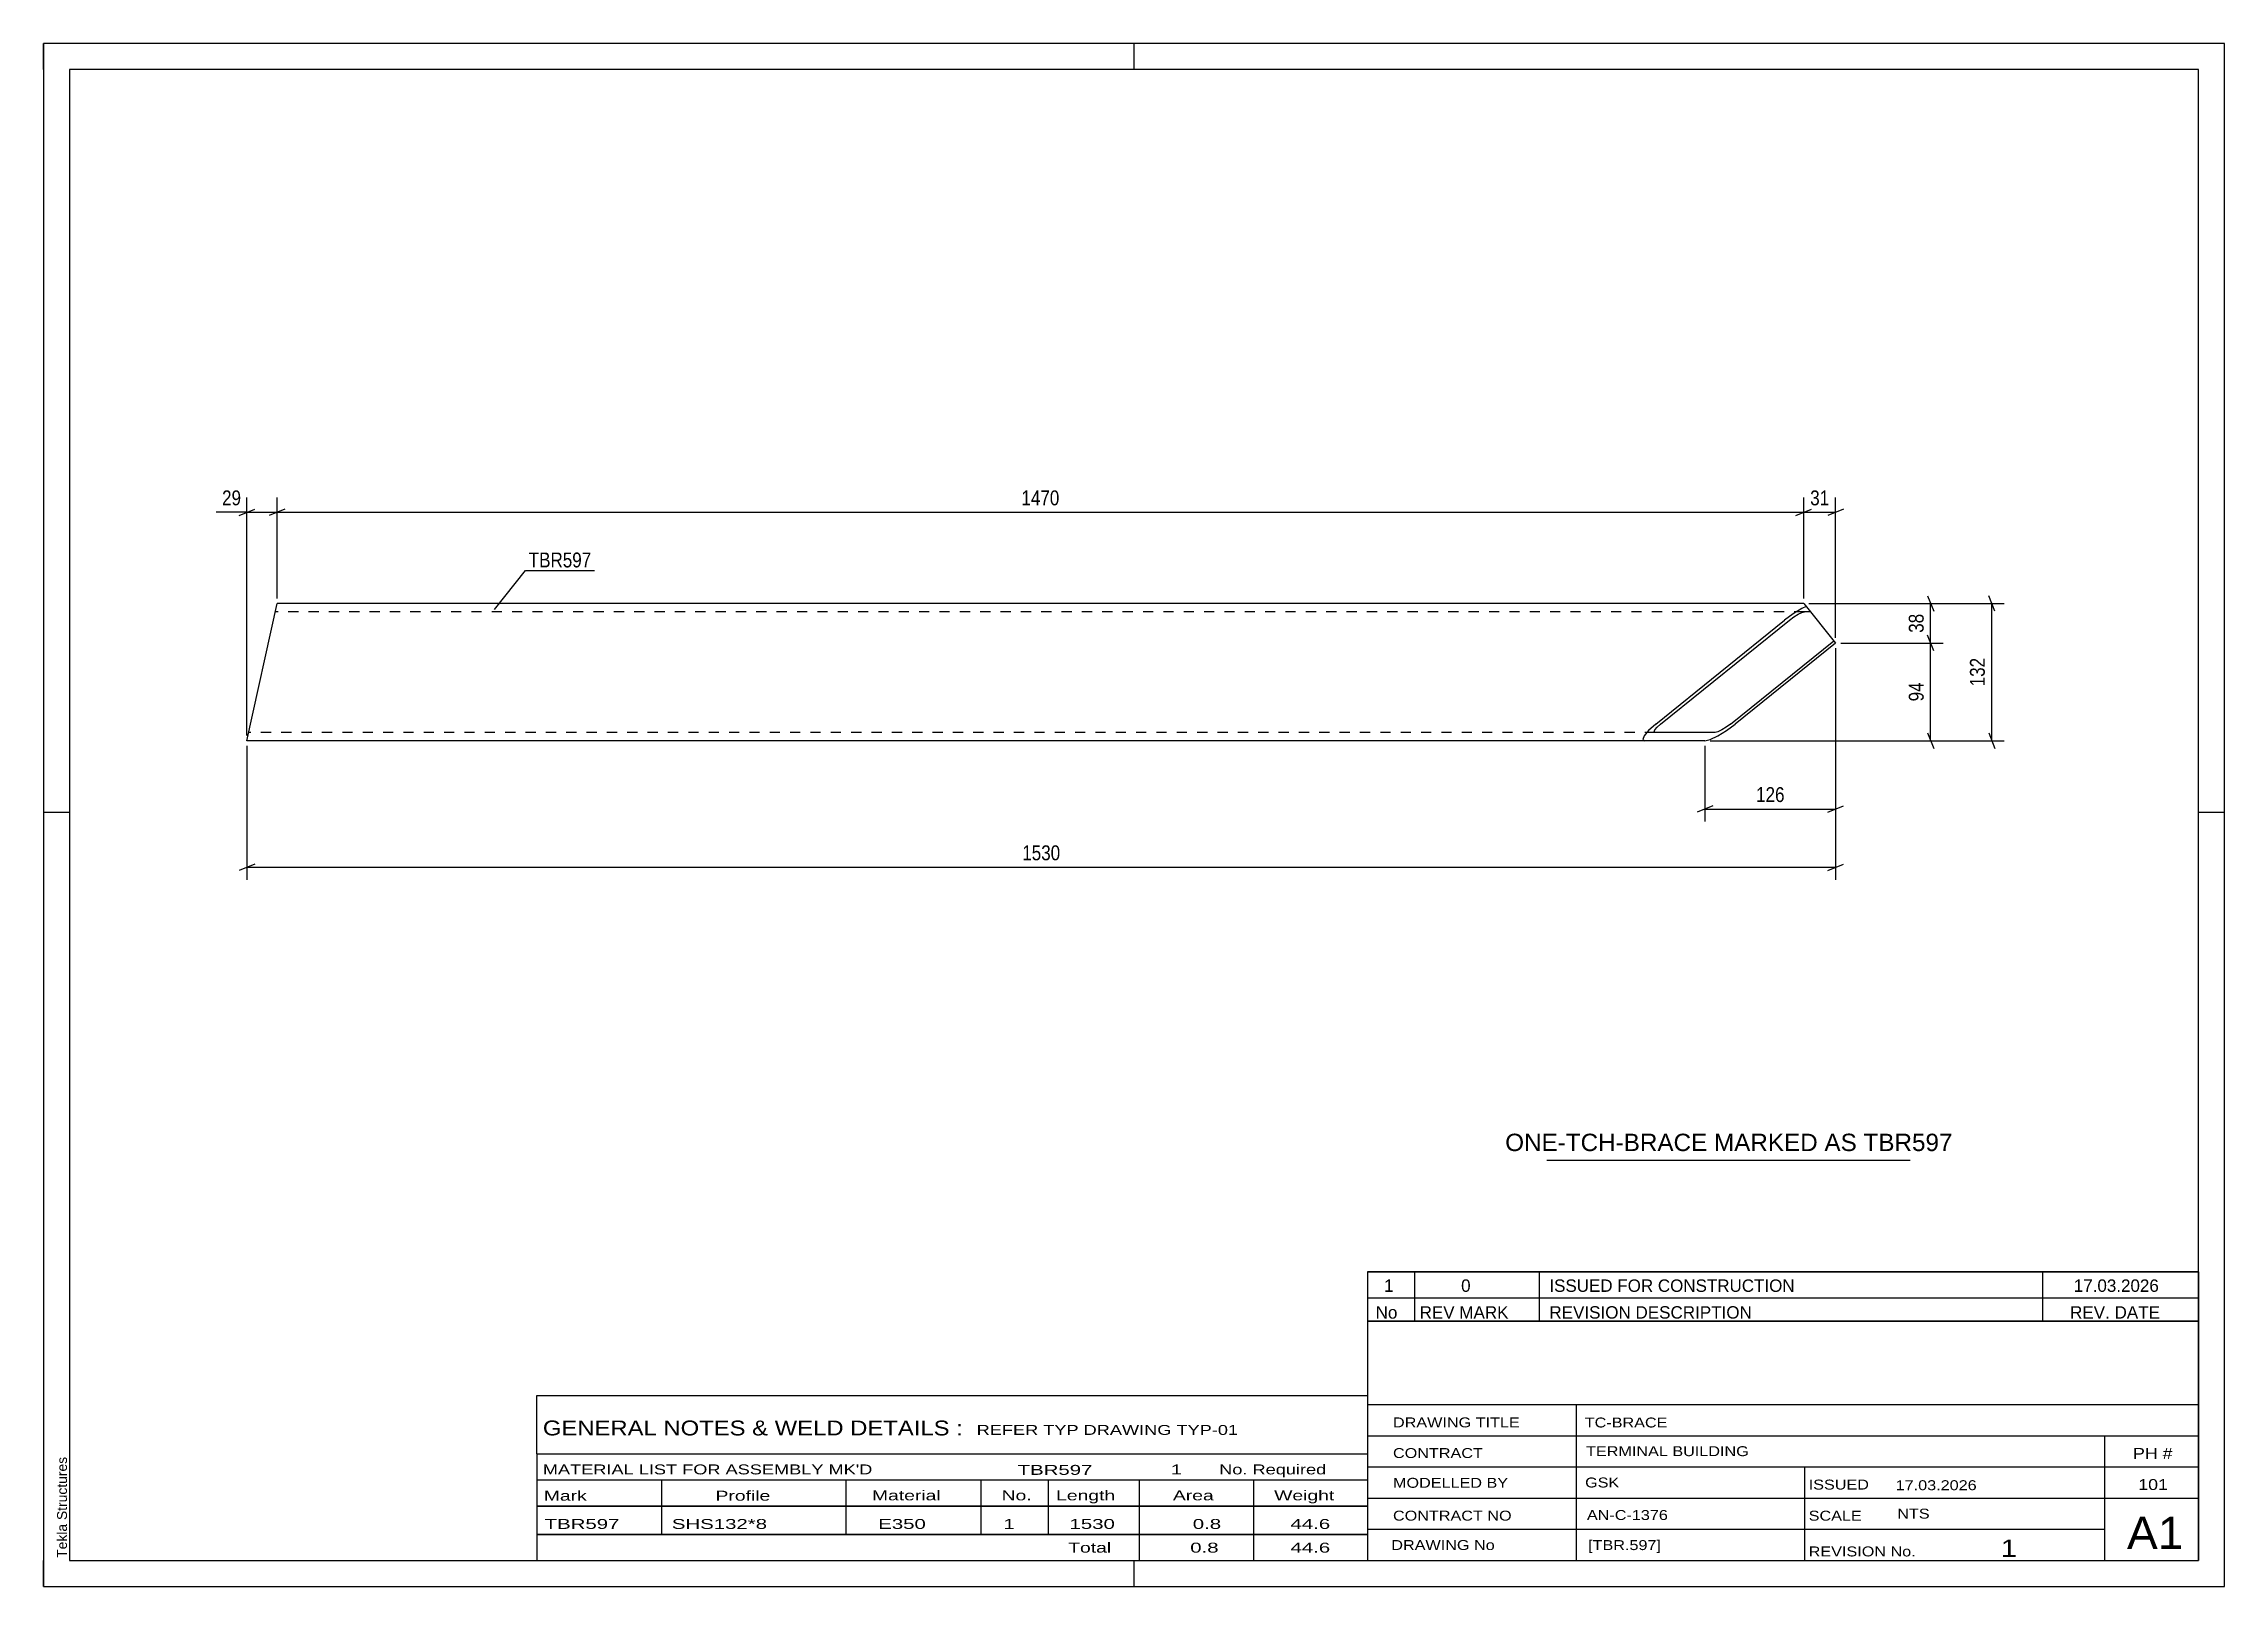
# Model space of a CAD drawing. Header units: millimetres. Extents: x 0 to 420, y 0 to 297.
import ezdxf

# ---------------------------------------------------------------- set-up
doc = ezdxf.new("R2010")
doc.units = ezdxf.units.MM
doc.linetypes.add('DXK_LINE_DOT2', pattern=[3.9198, 1.9599, -1.9599])
doc.styles.add('Arial', font='ARIAL.TTF', dxfattribs={"height": 0.2})
doc.styles.add('Arial Narrow', font='ARIALN.TTF', dxfattribs={"height": 0.2})

# ---------------------------------------------------------------- blocks, each defined once
blk = doc.blocks.new('Unknown-585400449-1162')
at = {"color": 5, "linetype": 'Continuous'}
for p, q in [((420, 297), (0, 297)), ((0, 297), (0, 0)), ((0, 292), (0, 297)), ((210, 292), (210, 297)), ((420, 0), (420, 297)), ((415, 292), (5, 292)), ((5, 292), (5, 5)), ((415, 5), (415, 292)), ((5, 149), (0, 149)), ((420, 149), (415, 149)), ((0, 0), (0, 5)), ((5, 5), (415, 5)), ((210, 0), (210, 5)), ((0, 0), (420, 0))]:
    blk.add_line(p, q, dxfattribs=at)
at = {"color": 174, "linetype": 'Continuous', "style": 'Arial'}
blk.add_text('Tekla Structures', height=1.9102, rotation=90, dxfattribs=at).set_placement((4.5, 5.5))
blk = doc.blocks.new('Part-585400449-1558 - 1554')
at = {"color": 2, "linetype": 'Continuous'}
for p, q in [((39.15, 162.81), (44.97, 189.21)), ((338.99, 189.21), (44.97, 189.21)), ((338.99, 189.21), (345.13, 181.6)), ((310.49, 166.01), (335.29, 186.01)), ((311.42, 166.01), (336.22, 186.01)), ((336.95, 187.24), (335.29, 186.01)), ((336.22, 186.01), (337.05, 186.63)), ((338.64, 188.28), (336.95, 187.24)), ((337.05, 186.63), (337.89, 187.15)), ((337.89, 187.15), (338.62, 187.49)), ((338.62, 187.49), (339.13, 187.61)), ((339.44, 188.66), (338.64, 188.28)), ((340.28, 187.61), (339.13, 187.61)), ((324.87, 166.01), (344.76, 182.06)), ((345.13, 181.6), (325.8, 166.01)), ((309.11, 164.79), (308.23, 163.75)), ((310.49, 166.01), (309.11, 164.79)), ((310.16, 164.54), (310.29, 164.88)), ((310.36, 164.41), (310.16, 164.54)), ((310.29, 164.88), (310.73, 165.4)), ((321.96, 164.41), (310.36, 164.41)), ((310.73, 165.4), (311.42, 166.01)), ((322.46, 164.54), (321.96, 164.41)), ((322.45, 163.75), (324.14, 164.79)), ((323.2, 164.88), (322.46, 164.54)), ((324.04, 165.4), (323.2, 164.88)), ((324.87, 166.01), (324.04, 165.4)), ((324.14, 164.79), (325.8, 166.01)), ((308.38, 162.81), (39.15, 162.81)), ((308.23, 163.75), (307.97, 163.06)), ((307.97, 163.06), (308.38, 162.81)), ((319.97, 162.81), (308.38, 162.81)), ((319.97, 162.81), (320.99, 163.06)), ((320.99, 163.06), (322.45, 163.75))]:
    blk.add_line(p, q, dxfattribs=at)
at = {"color": 7, "linetype": 'DXK_LINE_DOT2'}
for p, q in [((339.13, 187.61), (44.62, 187.61)), ((39.5, 164.41), (39.53, 164.54)), ((310.36, 164.41), (39.5, 164.41))]:
    blk.add_line(p, q, dxfattribs=at)
blk = doc.blocks.new('StraightDimension-585400449-1785 - 1554')
at = {"color": 7, "linetype": 'Continuous'}
for p, q in [((339.99, 189.21), (365.83, 189.21)), ((362.83, 190.71), (364.03, 187.71)), ((363.43, 181.6), (363.43, 189.21)), ((346.13, 181.6), (365.83, 181.6)), ((364.03, 180.1), (362.83, 183.1))]:
    blk.add_line(p, q, dxfattribs=at)
at = {"color": 0}
blk.add_wipeout([(362.68, 187.84), (358.48, 187.84), (358.48, 182.98), (362.68, 182.98)], dxfattribs=at)
at = {"color": 3, "style": 'Arial Narrow'}
blk.add_text('38', height=2.863, rotation=90.0002, dxfattribs=at).set_placement((362.08, 183.58))
blk = doc.blocks.new('StraightDimension-585400449-1595 - 1554')
at = {"color": 7, "linetype": 'Continuous'}
for p, q in [((345.13, 180.6), (345.13, 136.04)), ((39.15, 161.81), (39.15, 136.04)), ((40.65, 139.04), (37.65, 137.84)), ((343.63, 137.84), (346.63, 139.04)), ((39.15, 138.44), (345.13, 138.44))]:
    blk.add_line(p, q, dxfattribs=at)
at = {"color": 0}
blk.add_wipeout([(196.39, 139.19), (196.39, 143.39), (187.88, 143.39), (187.88, 139.19)], dxfattribs=at)
at = {"color": 3, "style": 'Arial Narrow'}
blk.add_text('1530', height=2.863, dxfattribs=at).set_placement((188.48, 139.79))
blk = doc.blocks.new('StraightDimension-585400449-1786 - 1554')
at = {"color": 7, "linetype": 'Continuous'}
for p, q in [((346.13, 181.6), (365.83, 181.6)), ((364.03, 180.1), (362.83, 183.1)), ((363.43, 162.81), (363.43, 181.6)), ((362.83, 164.31), (364.03, 161.31)), ((320.97, 162.81), (365.83, 162.81))]:
    blk.add_line(p, q, dxfattribs=at)
at = {"color": 0}
blk.add_wipeout([(362.68, 174.64), (358.48, 174.64), (358.48, 169.78), (362.68, 169.78)], dxfattribs=at)
at = {"color": 3, "style": 'Arial Narrow'}
blk.add_text('94', height=2.863, rotation=90.0002, dxfattribs=at).set_placement((362.08, 170.38))
blk = doc.blocks.new('StraightDimension-585400449-1811 - 1554')
at = {"color": 7, "linetype": 'Continuous'}
for p, q in [((339.99, 189.21), (377.61, 189.21)), ((375.81, 187.71), (374.61, 190.71)), ((375.21, 162.81), (375.21, 189.21)), ((374.61, 164.31), (375.81, 161.31)), ((320.97, 162.81), (377.61, 162.81))]:
    blk.add_line(p, q, dxfattribs=at)
at = {"color": 0}
blk.add_wipeout([(374.46, 179.36), (370.26, 179.36), (370.26, 172.67), (374.46, 172.67)], dxfattribs=at)
at = {"color": 3, "style": 'Arial Narrow'}
blk.add_text('132', height=2.863, rotation=90.0002, dxfattribs=at).set_placement((373.86, 173.27))
blk = doc.blocks.new('StraightDimension-585400449-1882 - 1554')
at = {"color": 7, "linetype": 'Continuous'}
for p, q in [((337.49, 206.17), (340.49, 207.37)), ((338.99, 190.21), (338.99, 209.62)), ((338.99, 206.77), (345.13, 206.77)), ((346.63, 207.37), (343.63, 206.17)), ((345.13, 182.6), (345.13, 209.62))]:
    blk.add_line(p, q, dxfattribs=at)
at = {"color": 0}
blk.add_wipeout([(344.49, 207.52), (344.49, 211.72), (339.63, 211.72), (339.63, 207.52)], dxfattribs=at)
at = {"color": 3, "style": 'Arial Narrow'}
blk.add_text('31', height=2.863, dxfattribs=at).set_placement((340.23, 208.12))
blk = doc.blocks.new('StraightDimension-585400449-1883 - 1554')
at = {"color": 7, "linetype": 'Continuous'}
for p, q in [((46.47, 207.37), (43.47, 206.17)), ((44.97, 190.21), (44.97, 209.62)), ((44.97, 206.77), (338.99, 206.77)), ((337.49, 206.17), (340.49, 207.37)), ((338.99, 190.21), (338.99, 209.62))]:
    blk.add_line(p, q, dxfattribs=at)
at = {"color": 0}
blk.add_wipeout([(196.24, 207.52), (196.24, 211.72), (187.72, 211.72), (187.72, 207.52)], dxfattribs=at)
at = {"color": 3, "style": 'Arial Narrow'}
blk.add_text('1470', height=2.863, dxfattribs=at).set_placement((188.32, 208.12))
blk = doc.blocks.new('StraightDimension-585400449-1884 - 1554')
at = {"color": 7, "linetype": 'Continuous'}
for p, q in [((37.65, 206.17), (40.65, 207.37)), ((39.15, 163.81), (39.15, 209.62)), ((39.15, 206.77), (44.97, 206.77)), ((46.47, 207.37), (43.47, 206.17)), ((44.97, 190.21), (44.97, 209.62))]:
    blk.add_line(p, q, dxfattribs=at)
at = {"color": 0}
blk.add_wipeout([(38.62, 207.52), (38.62, 211.72), (33.77, 211.72), (33.77, 207.52)], dxfattribs=at)
at = {"color": 7, "linetype": 'Continuous'}
blk.add_line((39.15, 206.77), (33.24, 206.77), dxfattribs=at)
blk.add_line((39.15, 206.77), (33.24, 206.77), dxfattribs=at)
at = {"color": 3, "style": 'Arial Narrow'}
blk.add_text('29', height=2.863, dxfattribs=at).set_placement((34.37, 208.12))
blk = doc.blocks.new('StraightDimension-585400449-1938 - 1554')
at = {"color": 7, "linetype": 'Continuous'}
for p, q in [((345.13, 180.6), (345.13, 147.25)), ((319.97, 161.81), (319.97, 147.25)), ((321.47, 150.25), (318.47, 149.05)), ((319.97, 149.65), (345.13, 149.65)), ((343.63, 149.05), (346.63, 150.25))]:
    blk.add_line(p, q, dxfattribs=at)
at = {"color": 0}
blk.add_wipeout([(335.89, 150.4), (335.89, 154.6), (329.21, 154.6), (329.21, 150.4)], dxfattribs=at)
at = {"color": 3, "style": 'Arial Narrow'}
blk.add_text('126', height=2.863, dxfattribs=at).set_placement((329.81, 151))
blk = doc.blocks.new('Unknown-585400449-1983')
at = {"color": 7, "linetype": 'Continuous'}
blk.add_line((289.5, 82.05), (359.5, 82.05), dxfattribs=at)
at = {"color": 7, "style": 'Arial'}
blk.add_text('ONE-TCH-BRACE MARKED AS TBR597', height=3.3428, dxfattribs=at).set_placement((281.49, 83.8))
blk = doc.blocks.new('Unknown-585400449-1980')
at = {"color": 7, "linetype": 'Continuous'}
for p, q in [((255, 51.05), (255, 5)), ((255, 51.05), (415, 51.05)), ((415, 51), (415, 5)), ((255, 35), (415, 35)), ((295.14, 35), (295.14, 5)), ((255, 29), (415, 29)), ((397, 5.05), (397, 29.05)), ((255, 23), (415, 23)), ((339.14, 23), (339.14, 5)), ((255, 17), (415, 17)), ((255, 11), (397, 11)), ((255, 5), (415, 5))]:
    blk.add_line(p, q, dxfattribs=at)
at = {"color": 7, "style": 'Arial Narrow'}
for s, height, width, p in [('DRAWING TITLE', 1.9089, 1.425378, (259.88, 30.61)), ('TC-BRACE', 1.909, 1.425378, (296.81, 30.59)), ('CONTRACT', 1.909, 1.425378, (259.88, 24.71)), ('TERMINAL BUILDING', 1.9089, 1.425378, (297.06, 25.07)), ('MODELLED BY', 1.9089, 1.425378, (259.88, 18.98)), ('GSK', 1.909, 1.425378, (296.88, 19.04)), ('ISSUED', 1.909, 1.425378, (339.94, 18.64)), ('17.03.2026', 1.909, 1.425378, (356.69, 18.52)), ('CONTRACT NO', 1.9089, 1.425378, (259.88, 12.66)), ('AN-C-1376', 1.909, 1.425378, (297.23, 12.78)), ('SCALE', 1.909, 1.425378, (339.94, 12.65)), ('A1', 6.204, 1.25, (401.24, 7.2)), ('DRAWING No', 1.909, 1.425378, (259.56, 7)), ('[TBR.597]', 1.909, 1.425378, (297.46, 6.99)), ('1', 3.34, 1.5, (376.91, 5.68)), ('REVISION No.', 1.9089, 1.425378, (339.94, 5.77))]:
    blk.add_text(s, height=height, dxfattribs=dict(at, width=width)).set_placement(p)
at = {"color": 7, "linetype": 'Continuous', "style": 'Arial Narrow'}
for s, height, width, p in [('PH #', 2.1, 1.42538, (402.4, 24.55)), ('101', 2.1, 1.42538, (403.41, 18.55)), ('NTS', 1.909, 1.425378, (357, 13.05))]:
    blk.add_text(s, height=height, dxfattribs=dict(at, width=width)).set_placement(p)
blk = doc.blocks.new('Unknown-585400449-1981')
at = {"color": 7, "linetype": 'Continuous'}
for p, q in [((255, 60.55), (415, 60.55)), ((415, 60.55), (255, 60.55)), ((255, 60.55), (255, 55.55)), ((264, 60.55), (264, 55.55)), ((288, 60.55), (288, 55.55)), ((385, 60.55), (385, 55.55)), ((415, 60.55), (415, 55.55)), ((255, 55.55), (415, 55.55)), ((255, 55.55), (255, 51.05)), ((255, 55.55), (415, 55.55)), ((264, 55.55), (264, 51.05)), ((288, 55.55), (288, 51.05)), ((385, 55.55), (385, 51.05)), ((415, 55.55), (415, 51.05)), ((415, 51.05), (255, 51.05))]:
    blk.add_line(p, q, dxfattribs=at)
at = {"color": 7, "linetype": 'Continuous', "style": 'Arial Narrow'}
for s, height, width, p in [('1', 2.39, 1.196471, (258.16, 56.7)), ('0', 2.39, 1.196471, (273, 56.7)), ('ISSUED FOR CONSTRUCTION', 2.3861, 1.196471, (290, 56.7)), ('17.03.2026', 2.386, 1.196471, (391, 56.7)), ('No', 2.386, 1.2, (256.54, 51.55)), ('REV MARK', 2.386, 1.2, (265, 51.55)), ('REVISION DESCRIPTION', 2.3861, 1.2, (290, 51.55)), ('REV. DATE', 2.386, 1.2, (390.28, 51.55))]:
    blk.add_text(s, height=height, dxfattribs=dict(at, width=width)).set_placement(p)
blk = doc.blocks.new('Unknown-585400449-1982')
at = {"color": 7, "linetype": 'Continuous'}
for p, q in [((95, 36.75), (255, 36.75)), ((95, 25.5), (95, 36.75)), ((255, 36.75), (255, 25.5)), ((95, 25.5), (255, 25.5)), ((95, 25.5), (95, 20.5)), ((255, 25.5), (255, 20.5)), ((95, 20.5), (255, 20.5)), ((95, 20.5), (95, 15.5)), ((119, 20.5), (119, 15.5)), ((154.5, 20.5), (154.5, 15.5)), ((180.5, 20.5), (180.5, 15.5)), ((193.5, 20.5), (193.5, 15.5)), ((211, 20.5), (211, 15.5)), ((233, 20.5), (233, 15.5)), ((255, 20.5), (255, 15.5)), ((95, 15.5), (255, 15.5)), ((95, 15.45), (95, 10.05)), ((95, 15.45), (255, 15.45)), ((119, 15.5), (119, 10)), ((154.5, 15.5), (154.5, 10)), ((180.5, 15.5), (180.5, 10)), ((193.5, 15.5), (193.5, 10)), ((211, 15.5), (211, 10)), ((233, 15.5), (233, 10)), ((255, 15.45), (255, 10.05)), ((95, 10.05), (255, 10.05)), ((95, 10), (255, 10)), ((95, 10), (95, 5)), ((211, 10), (211, 5)), ((233, 10), (233, 5)), ((255, 10), (255, 5)), ((95, 5), (255, 5))]:
    blk.add_line(p, q, dxfattribs=at)
at = {"color": 7, "style": 'Arial Narrow'}
for s, height, width, p in [('GENERAL NOTES & WELD DETAILS :', 2.8633, 1.4, (96.15, 29.06)), ('REFER TYP DRAWING TYP-01', 1.9089, 1.6, (179.7, 29.16)), ("MATERIAL LIST FOR ASSEMBLY MK'D", 1.9089, 1.6, (96.15, 21.56)), ('TBR597', 1.909, 1.794707, (187.59, 21.47)), ('1', 1.91, 1.794707, (217.08, 21.56)), ('No. Required', 1.9089, 1.6, (226.41, 21.56)), ('Mark', 1.909, 1.7, (96.34, 16.5)), ('Profile', 1.909, 1.7, (129.41, 16.5)), ('Material', 1.909, 1.7, (159.54, 16.56)), ('No.', 1.909, 1.7, (184.5, 16.56)), ('Length', 1.909, 1.7, (195, 16.56)), ('Area', 1.909, 1.7, (217.5, 16.56)), ('Weight', 1.909, 1.7, (237, 16.56))]:
    blk.add_text(s, height=height, dxfattribs=dict(at, width=width)).set_placement(p)
at = {"color": 7, "linetype": 'Continuous', "style": 'Arial Narrow'}
for s, height, width, p in [('TBR597', 1.909, 1.794707, (96.5, 11.06)), ('SHS132*8', 1.909, 1.794707, (121, 11.06)), ('E350', 1.909, 1.794707, (160.74, 11.06)), ('1', 1.91, 1.794707, (184.86, 11.06)), ('1530', 1.909, 1.794707, (197.58, 11.06)), ('0.8', 1.909, 1.794707, (221.32, 11.06)), ('44.6', 1.909, 1.794707, (240.14, 11.06)), ('Total', 1.909, 1.7, (197.33, 6.5)), ('0.8', 1.909, 1.794707, (220.83, 6.5)), ('44.6', 1.909, 1.794707, (240.14, 6.5))]:
    blk.add_text(s, height=height, dxfattribs=dict(at, width=width)).set_placement(p)
blk = doc.blocks.new('Mark-585400449-1587 - 1554')
at = {"color": 0}
blk.add_wipeout([(105.49, 196.17), (105.49, 199.17), (93.43, 199.17), (93.43, 196.17)], dxfattribs=at)
blk.add_wipeout([(105.49, 196.17), (105.49, 199.17), (93.43, 199.17), (93.43, 196.17)], dxfattribs=at)
at = {"color": 30, "linetype": 'Continuous'}
for p, q in [((86.85, 188.05), (92.83, 195.57)), ((92.83, 195.57), (106.09, 195.57))]:
    blk.add_line(p, q, dxfattribs=at)
at = {"color": 3, "style": 'Arial Narrow'}
blk.add_text('TBR597', height=2.863, dxfattribs=at).set_placement((93.43, 196.17))

msp = doc.modelspace()

# ---------------------------------------------------------------- block references
for name in ['Unknown-585400449-1162', 'Part-585400449-1558 - 1554', 'Unknown-585400449-1983', 'Unknown-585400449-1981', 'Unknown-585400449-1980', 'Unknown-585400449-1982']:
    msp.add_blockref(name, (0, 0))

# ---------------------------------------------------------------- next in the draw order: block references
msp.add_blockref('StraightDimension-585400449-1785 - 1554', (0, 0))

# ---------------------------------------------------------------- next in the draw order: block references
msp.add_blockref('StraightDimension-585400449-1595 - 1554', (0, 0))

# ---------------------------------------------------------------- next in the draw order: block references
msp.add_blockref('StraightDimension-585400449-1786 - 1554', (0, 0))

# ---------------------------------------------------------------- next in the draw order: block references
msp.add_blockref('StraightDimension-585400449-1811 - 1554', (0, 0))

# ---------------------------------------------------------------- next in the draw order: block references
msp.add_blockref('StraightDimension-585400449-1882 - 1554', (0, 0))

# ---------------------------------------------------------------- next in the draw order: block references
for name in ['StraightDimension-585400449-1883 - 1554', 'StraightDimension-585400449-1938 - 1554']:
    msp.add_blockref(name, (0, 0))

# ---------------------------------------------------------------- next in the draw order: block references
for name in ['StraightDimension-585400449-1884 - 1554', 'Mark-585400449-1587 - 1554']:
    msp.add_blockref(name, (0, 0))

doc.saveas('drawing.dxf')
